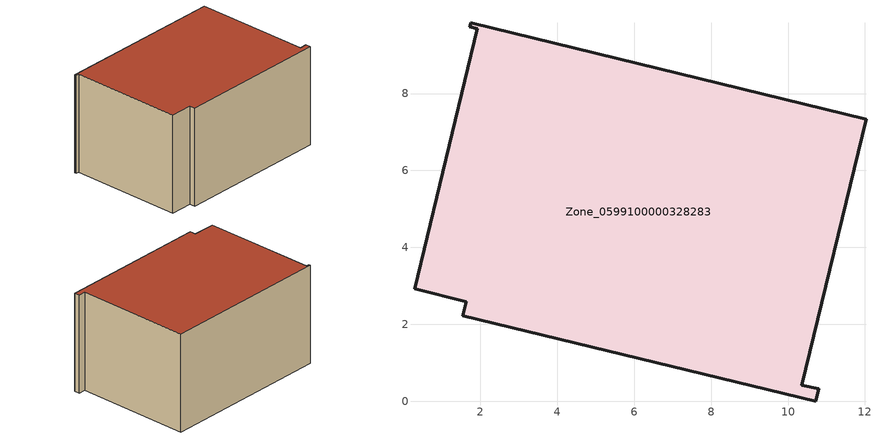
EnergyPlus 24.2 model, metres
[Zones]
Zone_0599100000328283
 floor ground (C_G): 1.92,9.69 1.72,9.74 1.75,9.84 12.03,7.33 10.36,0.42 10.8,0.32 10.72,0 1.54,2.22 1.64,2.59 0.29,2.93 z0
 wall outside (C_F): 12.03,7.33 1.75,9.84 1.72,9.74 1.92,9.69 0.29,2.93 1.64,2.59 1.54,2.22 10.72,0 10.8,0.32 10.36,0.42 12.03,7.33 z0:6.14
 roof outside (C_R): 1.64,2.59 1.54,2.22 10.72,0 10.8,0.32 10.36,0.42 12.03,7.33 1.75,9.84 1.72,9.74 1.92,9.69 0.29,2.93 z6.14
[BUILDING]
Pand.0599100000328283: North Axis=0; Terrain=City; Loads Convergence Tolerance Value=0.04; Temperature Convergence Tolerance Value=0.4; Solar Distribution=FullExterior; Maximum Number of Warmup Days=25; Minimum Number of Warmup Days=1
[Site:Location]
Rotterdam.The.Hague.AP_ZH_NLD Design_Conditions: Latitude=51.96; Longitude=4.45; Time Zone=1; Elevation=-4.5
[SITE:GROUNDTEMPERATURE:BUILDINGSURFACE]
18, 18, 18, 18, 18, 18, 18, 18, 18, 18, 18, 18
[MATERIAL] Thermal Absorptance=0.9; Solar Absorptance=0.7; Visible Absorptance=0.7
Name | Roughness | Thickness | Conductivity | Density | Specific Heat
G.TC.1992-2005 | MediumSmooth | 0.15 | 0.06 | 540 | 1210
F.TC.1992-2005 | Rough | 0.3 | 0.12 | 1920 | 840
R.TC.1992-2005 | MediumRough | 0.2 | 0.08 | 1500 | 1000
[CONSTRUCTION]
C_G: G.TC.1992-2005
C_F: F.TC.1992-2005
C_R: R.TC.1992-2005
[ZONE]
Zone_0599100000328283: Type=1; Multiplier=1; Ceiling Height=Autocalculate; Volume=Autocalculate; Floor Area=autocalculate; Part of Total Floor Area=Yes
[ZONEINFILTRATION:DESIGNFLOWRATE]
Infil_Zone_0599100000328283: Zone or ZoneList or Space or SpaceList=Zone_0599100000328283; Schedule=AlwaysOn; Design Flow Rate Calculation Method=Flow/Area; Flow Rate per Floor Area=0.0015; Constant Term Coefficient=1; Temperature Term Coefficient=0; Velocity Term Coefficient=0; Velocity Squared Term Coefficient=0
[HVACTEMPLATE:ZONE:IDEALLOADSAIRSYSTEM]
Zone_0599100000328283: Maximum Heating Supply Air Temperature=50; Minimum Cooling Supply Air Temperature=13; Maximum Heating Supply Air Humidity Ratio=0.0156; Minimum Cooling Supply Air Humidity Ratio=0.0077; Heating Limit=NoLimit; Cooling Limit=NoLimit; Dehumidification Control Type=ConstantSensibleHeatRatio; Cooling Sensible Heat Ratio=0.7; Dehumidification Setpoint=60; Humidification Control Type=None; Humidification Setpoint=30; Outdoor Air Method=None; Outdoor Air Flow Rate per Person=0.00944; Outdoor Air Flow Rate per Zone Floor Area=0; Outdoor Air Flow Rate per Zone=0; Demand Controlled Ventilation Type=None; Outdoor Air Economizer Type=NoEconomizer; Heat Recovery Type=None; Sensible Heat Recovery Effectiveness=0.7; Latent Heat Recovery Effectiveness=0.65
[ZONECONTROL:THERMOSTAT]
ThermostatControl_Zone_0599100000328283: Zone or ZoneList=Zone_0599100000328283; Control Type Schedule=DualSetpointControlType; Control 1=Thermostat_Zone_0599100000328283; Temperature Difference Between Cutout And Setpoint=0
[THERMOSTATSETPOINT:DUALSETPOINT]
Thermostat_Zone_0599100000328283: Heating Setpoint Temperature Schedule=HeatingSetpoint_Zone_0599100000328283; Cooling Setpoint Temperature Schedule=CoolingSetpoint_Zone_0599100000328283
[SCHEDULE:COMPACT]
HeatingSetpoint_Zone_0599100000328283: Through: 12/31, For: AllDays, Until: 24:00, 21
CoolingSetpoint_Zone_0599100000328283: Through: 12/31, For: AllDays, Until: 24:00, 24
DualSetpointControlType: Through: 12/31, For: AllDays, Until: 24:00, 4
AlwaysOn: Through: 12/31, For: AllDays, Until: 24:00, 1
